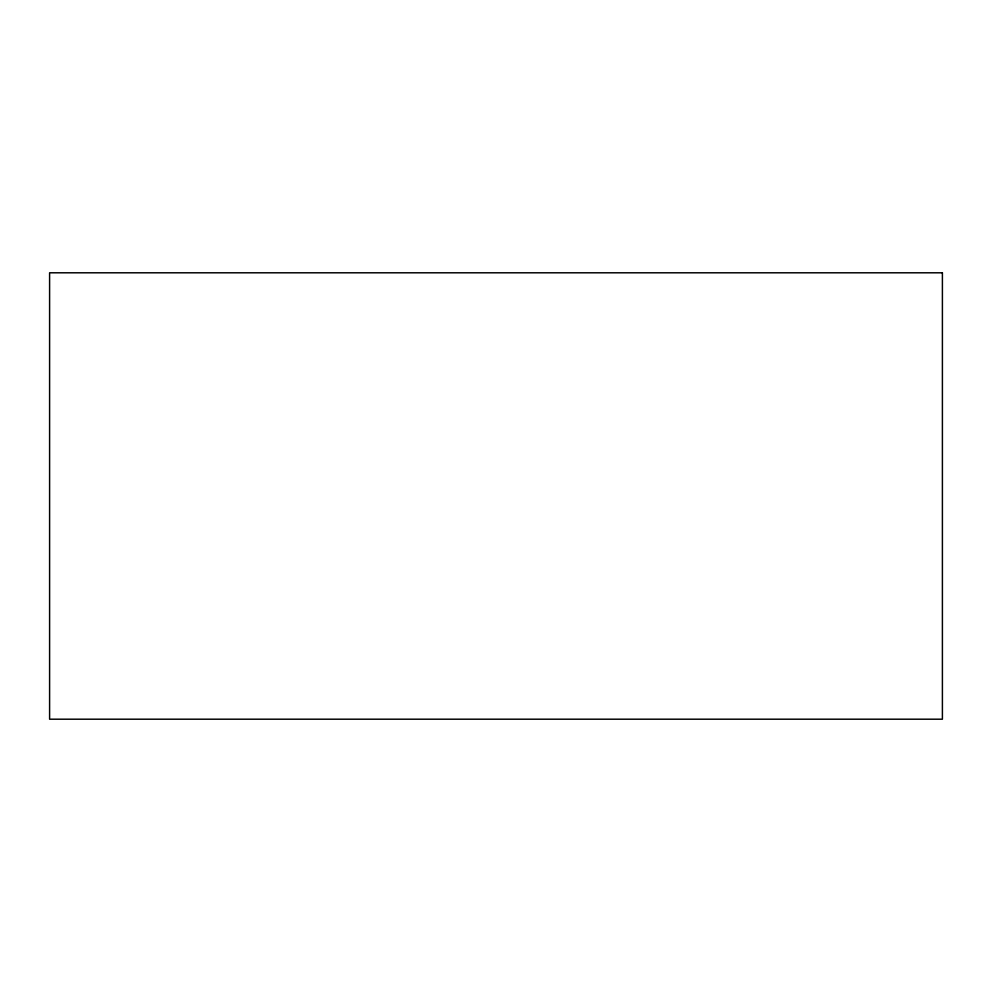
<?xml version="1.0" encoding="UTF-8"?>
<svg xmlns="http://www.w3.org/2000/svg" width="992" height="992" viewBox="0 0 992 992"><rect width="100%" height="100%" fill="white"/><g stroke="black" fill="none" stroke-linecap="round" stroke-linejoin="round"><path stroke-width="1.49" d="M942.4 272.8L49.6 272.8L49.6 719.2L942.4 719.2L942.4 272.8"/></g></svg>
